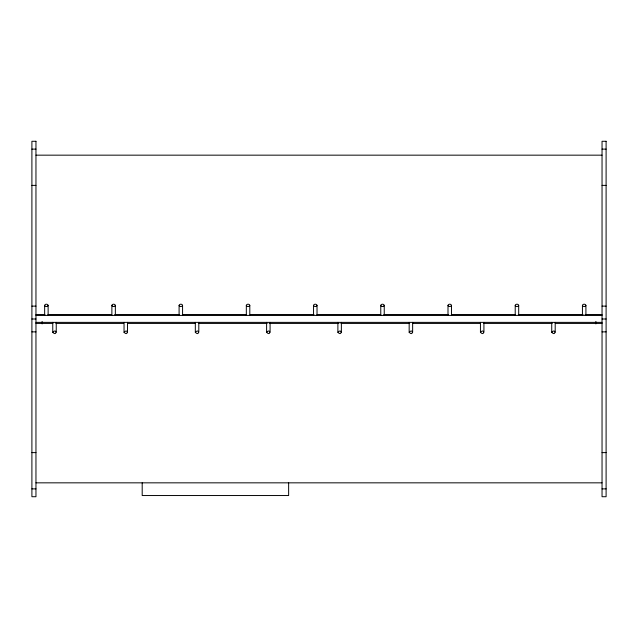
<?xml version="1.0" encoding="UTF-8"?>
<svg xmlns="http://www.w3.org/2000/svg" width="638" height="638" viewBox="0 0 638 638"><rect width="100%" height="100%" fill="white"/><g stroke="black" fill="none" stroke-linecap="round" stroke-linejoin="round"><path stroke-width="0.96" d="M44.652 315.308L44.652 305.363C44.939 303.8 47.842 303.8 48.129 305.363L48.129 315.308M48.129 305.363C47.842 306.926 44.939 306.926 44.652 305.363M52.763 332.294C56.981 327.709 56.981 336.888 52.763 332.294L52.763 322.357M111.873 315.308L111.873 305.363C112.16 303.8 115.063 303.8 115.35 305.363L115.35 315.308M115.35 305.363C115.063 306.926 112.16 306.926 111.873 305.363M124.043 332.294C128.262 327.709 128.262 336.888 124.043 332.294L124.043 322.357M179.095 315.308L179.095 305.363C179.382 303.8 182.285 303.8 182.572 305.363L182.572 315.308M182.572 305.363C182.285 306.926 179.382 306.926 179.095 305.363M195.324 332.294C199.542 327.709 199.542 336.888 195.324 332.294L195.324 322.357M246.324 315.308L246.324 305.363C246.611 303.8 249.514 303.8 249.801 305.363L249.801 315.308M249.801 305.363C249.514 306.926 246.611 306.926 246.324 305.363M266.604 332.294C270.823 327.709 270.823 336.888 266.604 332.294L266.604 322.357M313.545 315.308L313.545 305.363C313.832 303.8 316.735 303.8 317.022 305.363L317.022 315.308M317.022 305.363C316.735 306.926 313.832 306.926 313.545 305.363M337.885 332.294C342.104 327.709 342.104 336.888 337.885 332.294L337.885 322.357M380.766 315.308L380.766 305.363C381.053 303.8 383.956 303.8 384.243 305.363L384.243 315.308M384.243 305.363C383.956 306.926 381.053 306.926 380.766 305.363M409.165 332.294C413.384 327.709 413.384 336.888 409.165 332.294L409.165 322.357M447.996 315.308L447.996 305.363C448.275 303.8 451.186 303.8 451.473 305.363L451.473 315.308M451.473 305.363C451.186 306.926 448.275 306.926 447.996 305.363M480.446 332.294C484.665 327.709 484.665 336.888 480.446 332.294L480.446 322.357M515.217 315.308L515.217 305.363C515.504 303.8 518.407 303.8 518.694 305.363L518.694 315.308M518.694 305.363C518.407 306.926 515.504 306.926 515.217 305.363M551.726 332.294C555.945 327.709 555.945 336.888 551.726 332.294L551.726 322.357M582.438 315.308L582.438 305.363C582.725 303.8 585.628 303.8 585.915 305.363L585.915 315.308M585.915 305.363C585.628 306.926 582.725 306.926 582.438 305.363M31.9 149.117L35.959 149.117M602.041 149.117L606.1 149.117M35.959 155.162L602.041 155.162M31.9 185.387L35.959 185.387M602.041 185.387L606.1 185.387M31.9 306.128L35.959 306.128M602.041 306.128L606.1 306.128M35.959 314.582L44.923 314.582M47.914 314.582L111.698 314.582M114.688 314.582L179.469 314.582M182.46 314.582L246.244 314.582M250.232 314.582L314.016 314.582M317.006 314.582L380.79 314.582M383.781 314.582L448.562 314.582M451.552 314.582L515.337 314.582M518.327 314.582L583.108 314.582M585.102 314.582L602.041 314.582M35.959 315.411L602.041 315.411M31.9 319L35.959 319M602.041 319L606.1 319M35.959 322.365L602.041 322.365M35.959 323.418L52.898 323.418M55.889 323.418L123.66 323.418M127.648 323.418L195.419 323.418M198.41 323.418L267.178 323.418M269.172 323.418L338.93 323.418M340.923 323.418L409.692 323.418M412.682 323.418L480.454 323.418M483.445 323.418L552.213 323.418M555.204 323.418L602.041 323.418M31.9 331.872L35.959 331.872M602.041 331.872L606.1 331.872M31.9 452.613L35.959 452.613M602.041 452.613L606.1 452.613M35.959 482.838L602.041 482.838M31.9 488.883L35.959 488.883M602.041 488.883L606.1 488.883M595.884 321.424L595.884 323.929M555.204 322.357L555.204 332.294M483.923 322.357L483.923 332.294M412.642 322.357L412.642 332.294M341.362 322.357L341.362 332.294M288.639 482.854L288.639 495.535L142.194 495.535L142.194 482.854M270.081 322.357L270.081 332.294M198.801 322.357L198.801 332.294M127.52 322.357L127.52 332.294M56.24 322.357L56.24 332.294M42.116 321.424L42.116 323.929M35.959 141.277L31.9 141.277L31.9 496.723L35.959 496.723L35.959 141.277M606.1 141.277L602.041 141.277L602.041 496.723L606.1 496.723L606.1 141.277"/></g></svg>
